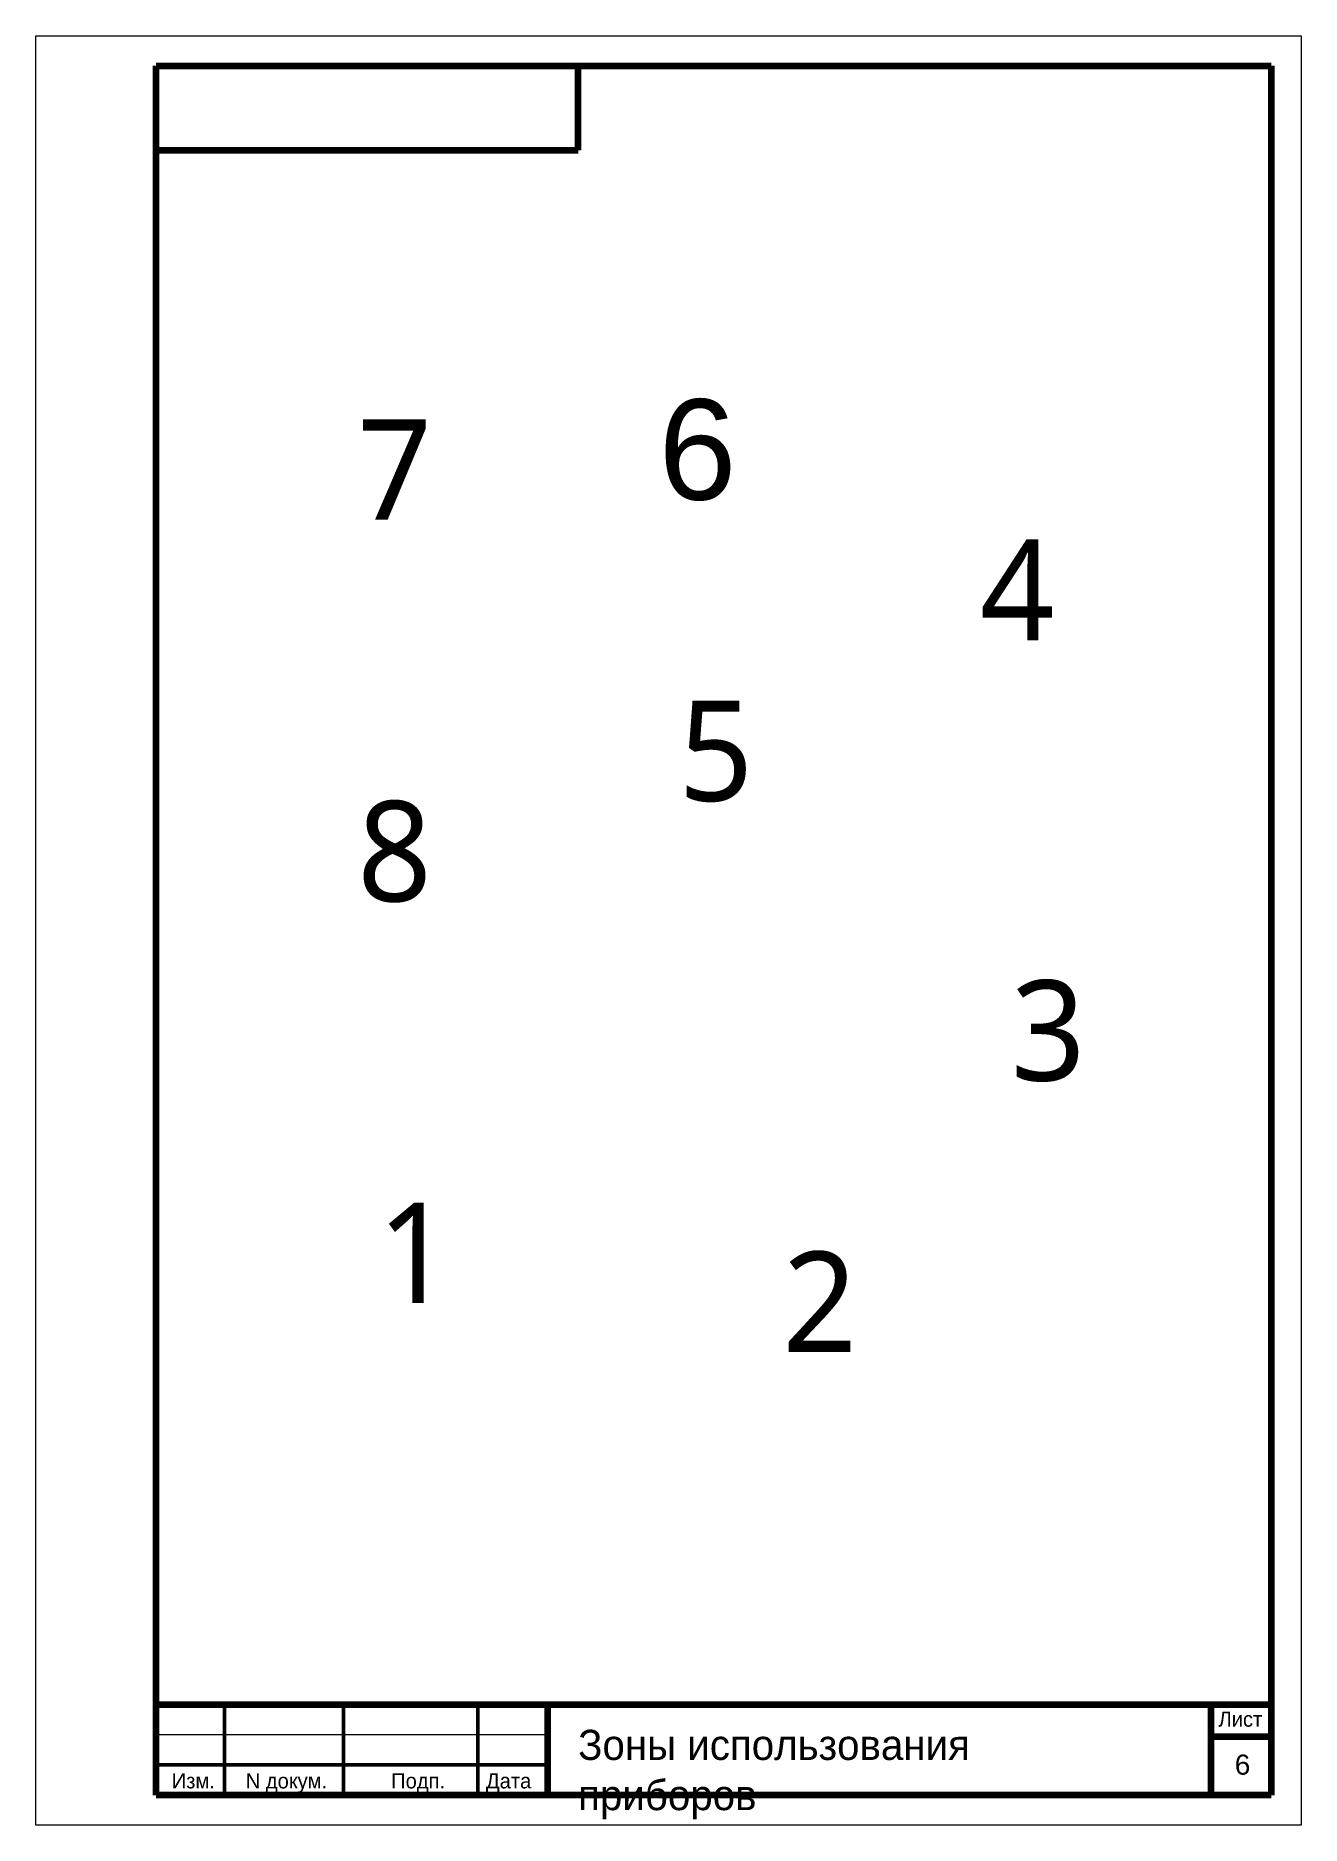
# Model space of a CAD drawing. Header units: millimetres. Extents: x 20 to 650, y 20 to 911.
import ezdxf

# ---------------------------------------------------------------- set-up
doc = ezdxf.new("R2010")
doc.units = ezdxf.units.MM
doc.layers.get('0').update_dxf_attribs({"lineweight": 25, "true_color": 0x000000})
doc.styles.add('textstyle0', font='')
doc.styles.add('textstyle1', font='')
doc.styles.add('textstyle10', font='')
doc.styles.add('textstyle11', font='')
doc.styles.add('textstyle12', font='')
doc.styles.add('textstyle13', font='')
doc.styles.add('textstyle14', font='')
doc.styles.add('textstyle2', font='')
doc.styles.add('textstyle3', font='')
doc.styles.add('textstyle4', font='')
doc.styles.add('textstyle5', font='')
doc.styles.add('textstyle6', font='')
doc.styles.add('textstyle7', font='')
doc.styles.add('textstyle8', font='')
doc.styles.add('textstyle9', font='')
doc.styles.get('textstyle0').set_extended_font_data('Arial')
doc.styles.get('textstyle1').set_extended_font_data('unicode')
doc.styles.get('textstyle10').set_extended_font_data('Arial')
doc.styles.get('textstyle11').set_extended_font_data('Arial')
doc.styles.get('textstyle12').set_extended_font_data('Arial')
doc.styles.get('textstyle13').set_extended_font_data('unicode')
doc.styles.get('textstyle14').set_extended_font_data('Arial')
doc.styles.get('textstyle2').set_extended_font_data('unicode')
doc.styles.get('textstyle3').set_extended_font_data('unicode')
doc.styles.get('textstyle4').set_extended_font_data('unicode')
doc.styles.get('textstyle5').set_extended_font_data('Arial')
doc.styles.get('textstyle6').set_extended_font_data('Arial')
doc.styles.get('textstyle7').set_extended_font_data('unicode')
doc.styles.get('textstyle8').set_extended_font_data('Arial')
doc.styles.get('textstyle9').set_extended_font_data('Arial')

msp = doc.modelspace()

# ---------------------------------------------------------------- linework, layer by layer
at = {"linetype": 'Continuous', "lineweight": 18}
for p, q in [((20, 911), (650, 911)), ((20, 20), (20, 911)), ((650, 911), (650, 20)), ((650, 20), (20, 20))]:
    msp.add_line(p, q, dxfattribs=at)
at = {"linetype": 'Continuous', "lineweight": 158}
for p, q in [((80, 896), (635, 896)), ((80, 35), (80, 896)), ((290, 854), (290, 896)), ((635, 896), (635, 35)), ((80, 854), (290, 854)), ((635, 80), (80, 80)), ((275, 35), (275, 80)), ((605, 80), (605, 35)), ((635, 64), (605, 64)), ((635, 35), (80, 35))]:
    msp.add_line(p, q, dxfattribs=at)
at = {"linetype": 'Continuous', "lineweight": 50}
for p, q in [((114, 35), (114, 80)), ((173.25, 35), (173.25, 80)), ((240, 35), (240, 80)), ((275, 50), (80, 50))]:
    msp.add_line(p, q, dxfattribs=at)
at = {"linetype": 'Continuous', "lineweight": 0}
msp.add_line((275, 65), (80, 65), dxfattribs=at)

# ---------------------------------------------------------------- texts
at = {"attachment_point": 1}
for s, insert, char_height, style in [('6', (330, 730), 50, 'textstyle8'), ('\\fRoboto,sans-serif|b0|i0|c0|p0;\\c0;7', (180, 720), 50, 'textstyle14'), ('\\fRoboto,sans-serif|b0|i0|c0|p0;\\c0;4\\P', (490, 660), 50, 'textstyle11'), ('\\fRoboto,sans-serif|b0|i0|c0|p0;\\c0;5', (340, 580), 50, 'textstyle9'), ('\\fRoboto,sans-serif|b0|i0|c0|p0;\\c0;8', (180, 530), 50, 'textstyle0'), ('\\fRoboto,sans-serif|b0|i0|c0|p0;\\c0;3', (505.44, 440.72), 50, 'textstyle10'), ('\\fRoboto,sans-serif|b0|i0|c0|p0;\\c0;1\\P', (190, 330), 50, 'textstyle5'), ('\\fRoboto,sans-serif|b0|i0|c0|p0;\\c0;2', (391.71, 305.63), 50, 'textstyle6'), ('\\c0;6', (616.9, 55.17), 10, 'textstyle12')]:
    msp.add_mtext(s, dxfattribs=dict(at, insert=insert, char_height=char_height, style=style))
at = {"linetype": 'Continuous', "lineweight": 18, "attachment_point": 1}
for s, insert, char_height, width, style in [('Лист', (608.83, 76.56), 7.5, 100, 'textstyle7'), ('Зоны использования приборов', (290, 67.5), 15, 200, 'textstyle13'), ('Изм.', (87.66, 45.83), 7.5, 100, 'textstyle3'), ('N\\~докум.', (124.51, 45.83), 7.5, 100, 'textstyle4'), ('Подп.', (196.92, 45.83), 7.5, 100, 'textstyle1'), ('Дата', (244.14, 45.83), 7.5, 100, 'textstyle2')]:
    msp.add_mtext(s, dxfattribs=dict(at, insert=insert, char_height=char_height, width=width, style=style))

doc.saveas('drawing.dxf')
